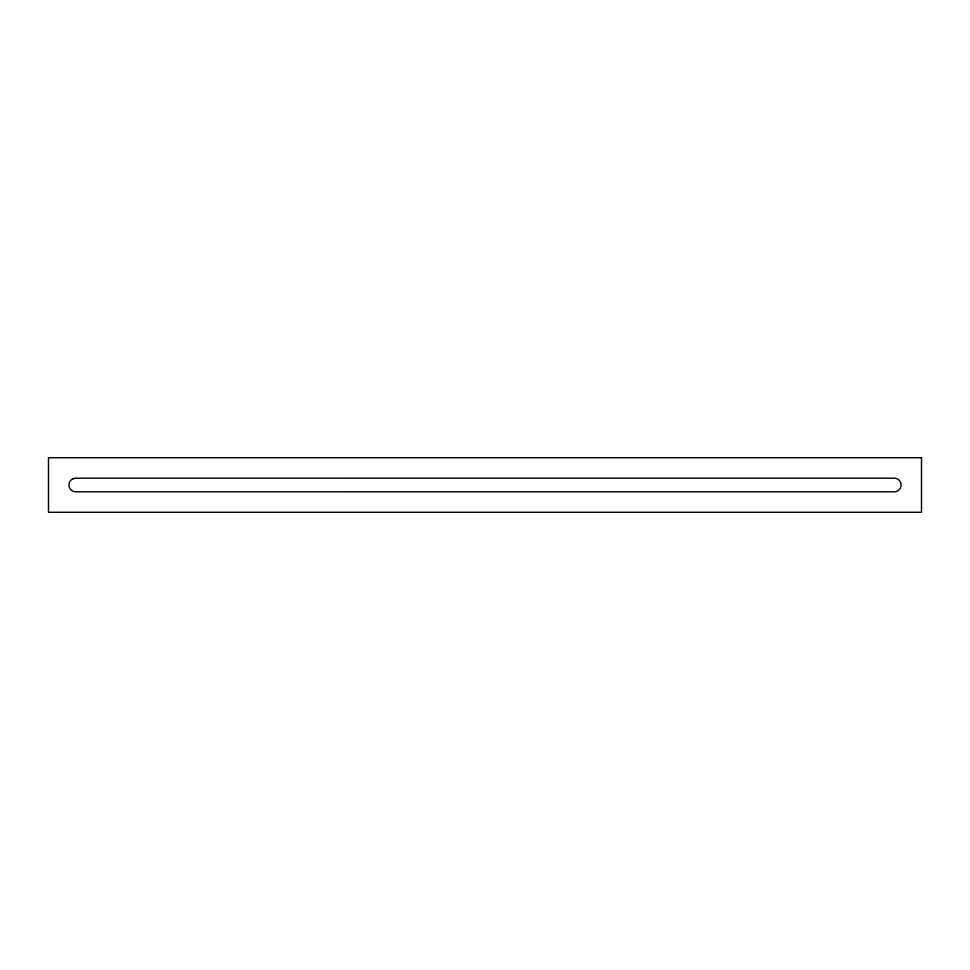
<?xml version="1.0" encoding="UTF-8"?>
<svg xmlns="http://www.w3.org/2000/svg" width="970" height="970" viewBox="0 0 970 970"><rect width="100%" height="100%" fill="white"/><g stroke="black" fill="none" stroke-linecap="round" stroke-linejoin="round"><path stroke-width="1.45" d="M900.499 482.369A6.79 6.79 0 0 1 899.869 488.819A6.838 6.838 0 0 1 896.874 491.281A6.79 6.79 0 0 1 894.231 491.802L75.781 491.814A6.79 6.79 0 0 1 71.962 490.65A6.838 6.838 0 0 1 69.488 487.655A6.79 6.79 0 0 1 70.143 481.217A6.838 6.838 0 0 1 73.126 478.683M900.499 482.32A6.838 6.838 0 0 0 898.026 479.313A6.79 6.79 0 0 0 894.231 478.222L75.781 478.186A6.79 6.79 0 0 0 73.126 478.768M921.5 457.719L48.5 457.719L48.5 512.281L921.5 512.281L921.5 457.719"/></g></svg>
